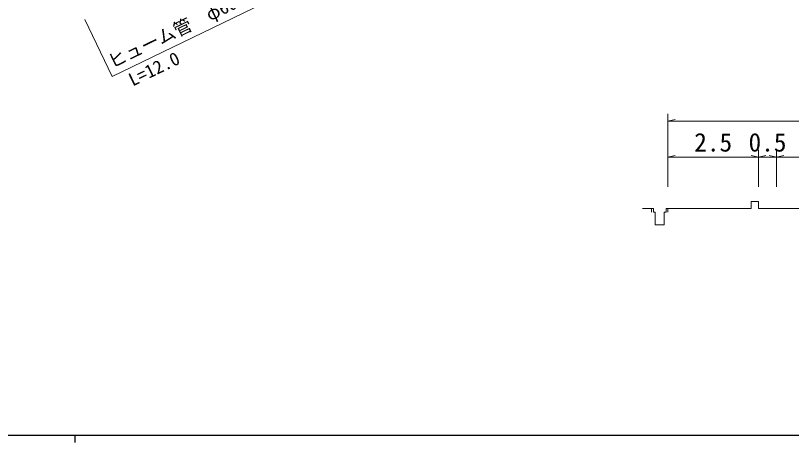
# Model space of a CAD drawing. Units: millimetres on the paper, with parts at other scales. Extents: x 40 to 680, y 20 to 380.
# Drawn here: x 159.8 to 267, y 204 to 263 of the extents above; entities that cross this region are included whole.
import ezdxf
from ezdxf.enums import TextEntityAlignment as Align

# ---------------------------------------------------------------- set-up
doc = ezdxf.new("R2010")
doc.units = ezdxf.units.MM
for name, color, linetype, lineweight in [('M-BGD', 7, 'Continuous', 13), ('M-STR-HTXT', 7, 'Continuous', 13), ('M-STR-STRD', 7, 'Continuous', 25)]:
    doc.layers.add(name, color=color, linetype=linetype, lineweight=lineweight)
doc.styles.add('ＭＳ ゴシック', font='')
doc.styles.get('ＭＳ ゴシック').set_extended_font_data('MS Gothic')

msp = doc.modelspace()

# ---------------------------------------------------------------- linework, layer by layer
at = {"layer": 'M-BGD'}
for p, q in [((249.913, 239.317), (249.913, 249.396)), ((249.913, 248.396), (250.913, 248.646)), ((249.913, 248.396), (299.913, 248.396)), ((249.913, 239.317), (249.913, 244.424)), ((262.413, 239.317), (262.413, 244.424)), ((262.413, 239.317), (262.413, 244.424)), ((264.913, 239.317), (264.913, 244.424)), ((264.913, 239.317), (264.913, 244.424)), ((249.913, 243.424), (250.913, 243.674)), ((249.913, 243.424), (262.413, 243.424)), ((262.413, 243.424), (261.413, 243.674)), ((262.413, 243.424), (263.413, 243.674)), ((262.413, 243.424), (264.913, 243.424)), ((264.913, 243.424), (263.913, 243.674)), ((264.913, 243.424), (265.913, 243.674)), ((264.913, 243.424), (279.913, 243.424)), ((262.413, 237.317), (261.413, 237.317)), ((261.413, 237.317), (261.413, 236.317)), ((262.413, 236.317), (262.413, 237.317)), ((247.663, 236.317), (246.413, 236.317)), ((247.913, 236.317), (247.663, 236.317)), ((247.663, 236.317), (247.663, 235.817)), ((247.913, 235.817), (247.913, 236.317)), ((248.163, 235.817), (247.913, 235.817)), ((248.163, 234.067), (248.163, 235.817)), ((249.413, 235.817), (249.413, 234.067)), ((249.663, 235.817), (249.413, 235.817)), ((249.663, 235.817), (249.663, 236.317)), ((249.663, 236.317), (249.913, 236.317)), ((261.413, 236.317), (249.913, 236.317)), ((249.913, 236.317), (249.913, 235.817)), ((262.413, 236.317), (264.913, 236.317)), ((264.913, 236.317), (279.913, 236.317)), ((249.413, 234.067), (248.163, 234.067))]:
    msp.add_line(p, q, dxfattribs=at)
at = {"layer": 'M-STR-HTXT'}
for p, q in [((173.169, 254.561), (194.02, 264.644)), ((169.382, 262.46), (173.169, 254.561))]:
    msp.add_line(p, q, dxfattribs=at)
at = {"layer": 'M-STR-STRD'}
for p, q in [((40, 205), (579, 205)), ((168, 205), (168, 204))]:
    msp.add_line(p, q, dxfattribs=at)

# ---------------------------------------------------------------- texts
at = {"layer": 'M-BGD', "style": 'ＭＳ ゴシック'}
for s, p in [('2.5', (256.163, 243.424)), ('0.5', (263.663, 243.424))]:
    msp.add_text(s, height=2.566, dxfattribs=at).set_placement(p, align=Align.BOTTOM_CENTER)
at = {"layer": 'M-STR-HTXT', "style": 'ＭＳ ゴシック'}
for s, p in [('ヒューム管\u3000φ600', (173.376, 255.153)), ('L=12.0', (176.21, 252.671))]:
    msp.add_text(s, height=1.833, rotation=25.806, dxfattribs=at).set_placement(p, align=Align.BOTTOM_LEFT)

doc.saveas('drawing.dxf')
